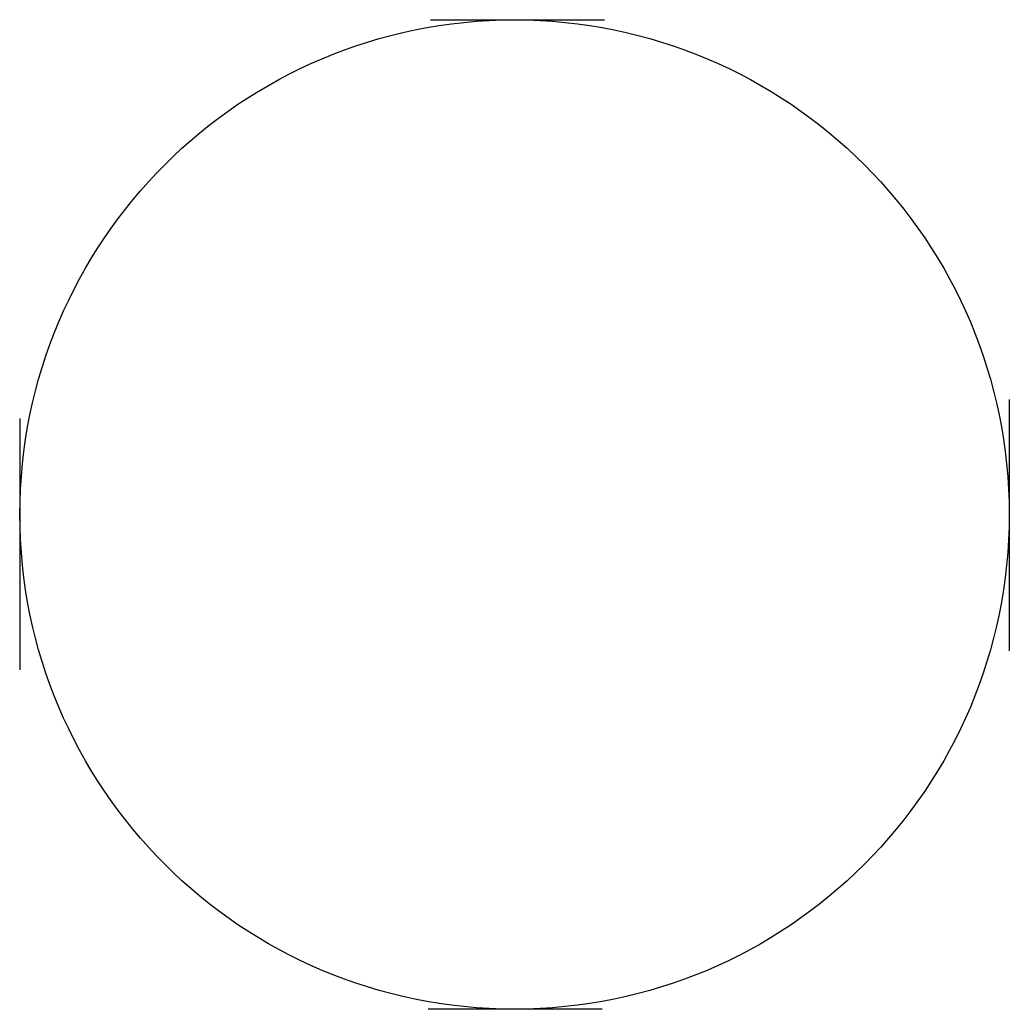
# Model space of a CAD drawing. Header units: millimetres. Extents: x 3.37 to 7.31, y 3.22 to 7.16.
import ezdxf

# ---------------------------------------------------------------- set-up
doc = ezdxf.new("R2010")
doc.units = ezdxf.units.MM
doc.header["$MEASUREMENT"] = 0

msp = doc.modelspace()

# ---------------------------------------------------------------- linework, layer by layer
for p, q in [((5.0057, 7.1607), (5.698, 7.1607)), ((7.3082, 5.6503), (7.3082, 4.6503)), ((3.3712, 5.5753), (3.3712, 4.5753)), ((4.9965, 3.2256), (5.6889, 3.2256))]:
    msp.add_line(p, q)
msp.add_circle((5.3401, 5.193), 1.9685)

doc.saveas('drawing.dxf')
